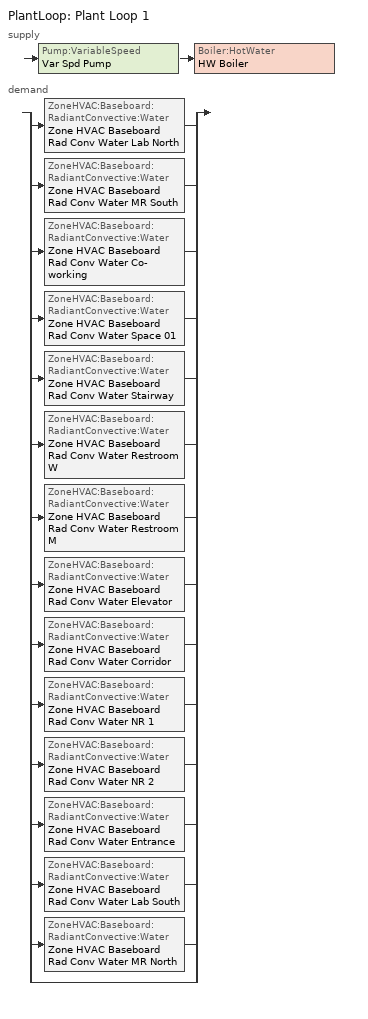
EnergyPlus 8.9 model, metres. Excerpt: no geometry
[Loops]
PlantLoop 'Plant Loop 1'
 supply: Pump:VariableSpeed 'Var Spd Pump' > Boiler:HotWater 'HW Boiler'
 demand: split
  | ZoneHVAC:Baseboard:RadiantConvective:Water 'Zone HVAC Baseboard Rad Conv Water Lab North'
  | ZoneHVAC:Baseboard:RadiantConvective:Water 'Zone HVAC Baseboard Rad Conv Water MR South'
  | ZoneHVAC:Baseboard:RadiantConvective:Water 'Zone HVAC Baseboard Rad Conv Water Co-working'
  | ZoneHVAC:Baseboard:RadiantConvective:Water 'Zone HVAC Baseboard Rad Conv Water Space 01'
  | ZoneHVAC:Baseboard:RadiantConvective:Water 'Zone HVAC Baseboard Rad Conv Water Stairway'
  | ZoneHVAC:Baseboard:RadiantConvective:Water 'Zone HVAC Baseboard Rad Conv Water Restroom W'
  | ZoneHVAC:Baseboard:RadiantConvective:Water 'Zone HVAC Baseboard Rad Conv Water Restroom M'
  | ZoneHVAC:Baseboard:RadiantConvective:Water 'Zone HVAC Baseboard Rad Conv Water Elevator'
  | ZoneHVAC:Baseboard:RadiantConvective:Water 'Zone HVAC Baseboard Rad Conv Water Corridor'
  | ZoneHVAC:Baseboard:RadiantConvective:Water 'Zone HVAC Baseboard Rad Conv Water NR 1'
  | ZoneHVAC:Baseboard:RadiantConvective:Water 'Zone HVAC Baseboard Rad Conv Water NR 2'
  | ZoneHVAC:Baseboard:RadiantConvective:Water 'Zone HVAC Baseboard Rad Conv Water Entrance'
  | ZoneHVAC:Baseboard:RadiantConvective:Water 'Zone HVAC Baseboard Rad Conv Water Lab South'
  | ZoneHVAC:Baseboard:RadiantConvective:Water 'Zone HVAC Baseboard Rad Conv Water MR North'
  | bypass
[ZoneControl:Thermostat] Control Object Type 1=ThermostatSetpoint:DualSetpoint
Name | Zone or ZoneList | Control Type Schedule | Control Name 1
Thermal Co-working Thermostat | Thermal Co-working | Thermal Co-working Thermostat Schedule | Thermostat Setpoint Dual Setpoint 19
Thermal Corridor Thermostat | Thermal Corridor | Thermal Corridor Thermostat Schedule | Thermostat Setpoint Dual Setpoint 12
Thermal Elevator Thermostat | Thermal Elevator | Thermal Elevator Thermostat Schedule | Thermostat Setpoint Dual Setpoint 18
Thermal Entrance Thermostat | Thermal Entrance | Thermal Entrance Thermostat Schedule | Thermostat Setpoint Dual Setpoint 6
Thermal Lab North Thermostat | Thermal Lab North | Thermal Lab North Thermostat Schedule | Thermostat Setpoint Dual Setpoint 1
Thermal Lab South Thermostat | Thermal Lab South | Thermal Lab South Thermostat Schedule | Thermostat Setpoint Dual Setpoint 11
Thermal Meeting room North Thermostat | Thermal Meeting room North | Thermal Meeting room North Thermostat Schedule | Thermostat Setpoint Dual Setpoint 16
Thermal Meeting Room South Thermostat | Thermal Meeting Room South | Thermal Meeting Room South Thermostat Schedule | Thermostat Setpoint Dual Setpoint 3
Thermal Nerd room 1 Thermostat | Thermal Nerd room 1 | Thermal Nerd room 1 Thermostat Schedule | Thermostat Setpoint Dual Setpoint 10
Thermal Nerd room 2 Thermostat | Thermal Nerd room 2 | Thermal Nerd room 2 Thermostat Schedule | Thermostat Setpoint Dual Setpoint 5
Thermal Restroom M Thermostat | Thermal Restroom M | Thermal Restroom M Thermostat Schedule | Thermostat Setpoint Dual Setpoint 15
Thermal Restroom W Thermostat | Thermal Restroom W | Thermal Restroom W Thermostat Schedule | Thermostat Setpoint Dual Setpoint 7
Thermal Space 01 Thermostat | Thermal Space 01 | Thermal Space 01 Thermostat Schedule | Thermostat Setpoint Dual Setpoint 13
Thermal Stairway Thermostat | Thermal Stairway | Thermal Stairway Thermostat Schedule | Thermostat Setpoint Dual Setpoint 4
[ThermostatSetpoint:DualSetpoint] Cooling Setpoint Temperature Schedule=Cooling
Name | Heating Setpoint Temperature Schedule
Thermostat Setpoint Dual Setpoint 19; Thermostat Setpoint Dual Setpoint 12; Thermostat Setpoint Dual Setpoint 18; Thermostat Setpoint Dual Setpoint 6; Thermostat Setpoint Dual Setpoint 11; Thermostat Setpoint Dual Setpoint 16; Thermostat Setpoint Dual Setpoint 3; Thermostat Setpoint Dual Setpoint 10; Thermostat Setpoint Dual Setpoint 5; Thermostat Setpoint Dual Setpoint 15; Thermostat Setpoint Dual Setpoint 7; Thermostat Setpoint Dual Setpoint 13; Thermostat Setpoint Dual Setpoint 4 | Medium Office HtgSetp
Thermostat Setpoint Dual Setpoint 1 | const_zero
[ZoneHVAC:Baseboard:RadiantConvective:Water] Availability Schedule=Always On Discrete hvac_library; Rated Average Water Temperature {C}=87.78; Rated Water Mass Flow Rate {kg/s}=0.063; Heating Design Capacity Method=HeatingDesignCapacity; Heating Design Capacity {W}=AutoSize; Heating Design Capacity Per Floor Area {W/m2}=0; Fraction of Autosized Heating Design Capacity=1; Maximum Water Flow Rate {m3/s}=AutoSize; Convergence Tolerance=0.001; Fraction Radiant=0.3; Fraction of Radiant Energy Incident on People=0.3
Zone HVAC Baseboard Rad Conv Water Co-working: Surface Name 1=Surface 225; Fraction of Radiant Energy to Surface 1=0.0557854; Surface Name 2=Surface 33; Fraction of Radiant Energy to Surface 2=0.28; Surface Name 3=Surface 108; Fraction of Radiant Energy to Surface 3=0.0114896; Surface Name 4=Surface 115; Fraction of Radiant Energy to Surface 4=0.00197869; Surface Name 5=Surface 113; Fraction of Radiant Energy to Surface 5=0.00194023; Surface Name 6=Surface 105; Fraction of Radiant Energy to Surface 6=0.00144145; Surface Name 7=Surface 111; Fraction of Radiant Energy to Surface 7=0.0218836; Surface Name 8=Surface 109; Fraction of Radiant Energy to Surface 8=0.0218566; Surface Name 9=Surface 114; Fraction of Radiant Energy to Surface 9=0.000851651; Surface Name 10=Surface 112; Fraction of Radiant Energy to Surface 10=0.0114896; Surface Name 11=Surface 116; Fraction of Radiant Energy to Surface 11=0.0816311; Surface Name 12=Surface 106; Fraction of Radiant Energy to Surface 12=0.0775733; Surface Name 13=Surface 107; Fraction of Radiant Energy to Surface 13=0.0371636; Surface Name 14=Surface 110; Fraction of Radiant Energy to Surface 14=0.0225459; Surface Name 15=Surface 102; Fraction of Radiant Energy to Surface 15=0.0324598; Surface Name 16=Surface 101; Fraction of Radiant Energy to Surface 16=0.035; Surface Name 17=Surface 104; Fraction of Radiant Energy to Surface 17=0.00490947
Zone HVAC Baseboard Rad Conv Water Corridor: Surface Name 1=Surface 148; Fraction of Radiant Energy to Surface 1=0.0509524; Surface Name 2=Surface 156; Fraction of Radiant Energy to Surface 2=0.0634347; Surface Name 3=Surface 149; Fraction of Radiant Energy to Surface 3=0.0231827; Surface Name 4=Surface 147; Fraction of Radiant Energy to Surface 4=0.035; Surface Name 5=Surface 154; Fraction of Radiant Energy to Surface 5=0.0318174; Surface Name 6=Surface 158; Fraction of Radiant Energy to Surface 6=0.0467995; Surface Name 7=Surface 152; Fraction of Radiant Energy to Surface 7=0.0256112; Surface Name 8=Surface 157; Fraction of Radiant Energy to Surface 8=0.0342459; Surface Name 9=Surface 153; Fraction of Radiant Energy to Surface 9=0.00928715; Surface Name 10=Surface 36; Fraction of Radiant Energy to Surface 10=0.0373195; Surface Name 11=Surface 49; Fraction of Radiant Energy to Surface 11=0.28; Surface Name 12=Surface 230; Fraction of Radiant Energy to Surface 12=0.0623495
Zone HVAC Baseboard Rad Conv Water Elevator: Surface Name 1=Surface 144; Fraction of Radiant Energy to Surface 1=0.0973282; Surface Name 2=Surface 143; Fraction of Radiant Energy to Surface 2=0.0951718; Surface Name 3=Surface 145; Fraction of Radiant Energy to Surface 3=0.0951718; Surface Name 4=Surface 146; Fraction of Radiant Energy to Surface 4=0.28; Surface Name 5=Surface 141; Fraction of Radiant Energy to Surface 5=0.035; Surface Name 6=Surface 142; Fraction of Radiant Energy to Surface 6=0.0973282
Zone HVAC Baseboard Rad Conv Water Entrance: Surface Name 1=Surface 6; Fraction of Radiant Energy to Surface 1=0.00171526; Surface Name 2=Surface 220; Fraction of Radiant Energy to Surface 2=0.000625552; Surface Name 3=Surface 211; Fraction of Radiant Energy to Surface 3=0.0045147; Surface Name 4=Surface 218; Fraction of Radiant Energy to Surface 4=0.00264023; Surface Name 5=Surface 207; Fraction of Radiant Energy to Surface 5=0.0184071; Surface Name 6=Surface 210; Fraction of Radiant Energy to Surface 6=0.00264023; Surface Name 7=Surface 8; Fraction of Radiant Energy to Surface 7=0.0502779; Surface Name 8=Surface 217; Fraction of Radiant Energy to Surface 8=0.00451325; Surface Name 9=Surface 209; Fraction of Radiant Energy to Surface 9=0.000970741; Surface Name 10=Surface 7; Fraction of Radiant Energy to Surface 10=0.0235193; Surface Name 11=Surface 208; Fraction of Radiant Energy to Surface 11=0.00200185; Surface Name 12=Surface 206; Fraction of Radiant Energy to Surface 12=0.00200185; Surface Name 13=Surface 219; Fraction of Radiant Energy to Surface 13=0.000393927; Surface Name 14=Surface 56; Fraction of Radiant Energy to Surface 14=0.035; Surface Name 15=Surface 30; Fraction of Radiant Energy to Surface 15=0.0230793; Surface Name 16=Surface 300; Fraction of Radiant Energy to Surface 16=0.0128356; Surface Name 17=Surface 2; Fraction of Radiant Energy to Surface 17=0.28; Surface Name 18=Surface 301; Fraction of Radiant Energy to Surface 18=0.00836031; Surface Name 19=Surface 68; Fraction of Radiant Energy to Surface 19=0.0198239; Surface Name 20=Surface 227; Fraction of Radiant Energy to Surface 20=0.026139; Surface Name 21=Surface 1; Fraction of Radiant Energy to Surface 21=0.0502779; Surface Name 22=Surface 79; Fraction of Radiant Energy to Surface 22=0.0148021; Surface Name 23=Surface 31; Fraction of Radiant Energy to Surface 23=0.00171526; Surface Name 24=Surface 4; Fraction of Radiant Energy to Surface 24=0.0214954; Surface Name 25=Surface 65; Fraction of Radiant Energy to Surface 25=0.0157665; Surface Name 26=Surface 25; Fraction of Radiant Energy to Surface 26=0.0292723; Surface Name 27=Surface 28; Fraction of Radiant Energy to Surface 27=0.0292723; Surface Name 28=Surface 39; Fraction of Radiant Energy to Surface 28=0.0179382
Zone HVAC Baseboard Rad Conv Water Lab North: Surface Name 1=Surface 48; Fraction of Radiant Energy to Surface 1=0.0016927; Surface Name 2=Surface 41; Fraction of Radiant Energy to Surface 2=0.0930114; Surface Name 3=Surface 38; Fraction of Radiant Energy to Surface 3=0.0941323; Surface Name 4=Surface 34; Fraction of Radiant Energy to Surface 4=0.00366363; Surface Name 5=Surface 37; Fraction of Radiant Energy to Surface 5=0.096675; Surface Name 6=Surface 26; Fraction of Radiant Energy to Surface 6=0.030316; Surface Name 7=Surface 27; Fraction of Radiant Energy to Surface 7=0.035; Surface Name 8=Surface 32; Fraction of Radiant Energy to Surface 8=0.065509; Surface Name 9=Surface 3; Fraction of Radiant Energy to Surface 9=0.28
Zone HVAC Baseboard Rad Conv Water Lab South: Surface Name 1=Surface 51; Fraction of Radiant Energy to Surface 1=0.095378; Surface Name 2=Surface 53; Fraction of Radiant Energy to Surface 2=0.0285933; Surface Name 3=Surface 52; Fraction of Radiant Energy to Surface 3=0.097122; Surface Name 4=Surface 55; Fraction of Radiant Energy to Surface 4=0.097122; Surface Name 5=Surface 50; Fraction of Radiant Energy to Surface 5=0.035; Surface Name 6=Surface 223; Fraction of Radiant Energy to Surface 6=0.0667847; Surface Name 7=Surface 54; Fraction of Radiant Energy to Surface 7=0.28
Zone HVAC Baseboard Rad Conv Water MR North: Surface Name 1=Surface 61; Fraction of Radiant Energy to Surface 1=0.103539; Surface Name 2=Surface 62; Fraction of Radiant Energy to Surface 2=0.28; Surface Name 3=Surface 57; Fraction of Radiant Energy to Surface 3=0.035; Surface Name 4=Surface 59; Fraction of Radiant Energy to Surface 4=0.103539; Surface Name 5=Surface 60; Fraction of Radiant Energy to Surface 5=0.0889608; Surface Name 6=Surface 14; Fraction of Radiant Energy to Surface 6=0.0889608
Zone HVAC Baseboard Rad Conv Water MR South: Surface Name 1=Surface 24; Fraction of Radiant Energy to Surface 1=0.0857305; Surface Name 2=Surface 81; Fraction of Radiant Energy to Surface 2=0.035; Surface Name 3=Surface 86; Fraction of Radiant Energy to Surface 3=0.00419864; Surface Name 4=Surface 87; Fraction of Radiant Energy to Surface 4=0.101255; Surface Name 5=Surface 83; Fraction of Radiant Energy to Surface 5=0.00551498; Surface Name 6=Surface 89; Fraction of Radiant Energy to Surface 6=0.101255; Surface Name 7=Surface 84; Fraction of Radiant Energy to Surface 7=0.0786615; Surface Name 8=Surface 90; Fraction of Radiant Energy to Surface 8=0.28; Surface Name 9=Surface 82; Fraction of Radiant Energy to Surface 9=0.00287034; Surface Name 10=Surface 85; Fraction of Radiant Energy to Surface 10=0.00551498
Zone HVAC Baseboard Rad Conv Water NR 1: Surface Name 1=Surface 164; Fraction of Radiant Energy to Surface 1=0.0686089; Surface Name 2=Surface 165; Fraction of Radiant Energy to Surface 2=0.123891; Surface Name 3=Surface 166; Fraction of Radiant Energy to Surface 3=0.28; Surface Name 4=Surface 161; Fraction of Radiant Energy to Surface 4=0.0686089; Surface Name 5=Surface 160; Fraction of Radiant Energy to Surface 5=0.035; Surface Name 6=Surface 224; Fraction of Radiant Energy to Surface 6=0.0241251; Surface Name 7=Surface 21; Fraction of Radiant Energy to Surface 7=0.099766
Zone HVAC Baseboard Rad Conv Water NR 2: Surface Name 1=Surface 175; Fraction of Radiant Energy to Surface 1=0.035; Surface Name 2=Surface 178; Fraction of Radiant Energy to Surface 2=0.0678489; Surface Name 3=Surface 179; Fraction of Radiant Energy to Surface 3=0.124651; Surface Name 4=Surface 176; Fraction of Radiant Energy to Surface 4=0.0678489; Surface Name 5=Surface 180; Fraction of Radiant Energy to Surface 5=0.28; Surface Name 6=Surface 177; Fraction of Radiant Energy to Surface 6=0.124651
Zone HVAC Baseboard Rad Conv Water Restroom M: Surface Name 1=Surface 172; Fraction of Radiant Energy to Surface 1=0.00396611; Surface Name 2=Surface 22; Fraction of Radiant Energy to Surface 2=0.0972173; Surface Name 3=Surface 23; Fraction of Radiant Energy to Surface 3=0.0510501; Surface Name 4=Surface 9; Fraction of Radiant Energy to Surface 4=0.0972173; Surface Name 5=Surface 13; Fraction of Radiant Energy to Surface 5=0.035; Surface Name 6=Surface 306; Fraction of Radiant Energy to Surface 6=0.0913166; Surface Name 7=Surface 305; Fraction of Radiant Energy to Surface 7=0.0442326; Surface Name 8=Surface 19; Fraction of Radiant Energy to Surface 8=0.28
Zone HVAC Baseboard Rad Conv Water Restroom W: Surface Name 1=Surface 182; Fraction of Radiant Energy to Surface 1=0.00987874; Surface Name 2=Surface 184; Fraction of Radiant Energy to Surface 2=0.081579; Surface Name 3=Surface 185; Fraction of Radiant Energy to Surface 3=0.070652; Surface Name 4=Surface 186; Fraction of Radiant Energy to Surface 4=0.0317515; Surface Name 5=Surface 187; Fraction of Radiant Energy to Surface 5=0.0303902; Surface Name 6=Surface 189; Fraction of Radiant Energy to Surface 6=0.0428057; Surface Name 7=Surface 181; Fraction of Radiant Energy to Surface 7=0.035; Surface Name 8=Surface 183; Fraction of Radiant Energy to Surface 8=0.0582366; Surface Name 9=Surface 190; Fraction of Radiant Energy to Surface 9=0.28; Surface Name 10=Surface 29; Fraction of Radiant Energy to Surface 10=0.0597062
Zone HVAC Baseboard Rad Conv Water Space 01: Surface Name 1=Surface 10; Fraction of Radiant Energy to Surface 1=0.035; Surface Name 2=Surface 5; Fraction of Radiant Energy to Surface 2=0.0520097; Surface Name 3=Surface 15; Fraction of Radiant Energy to Surface 3=0.120625; Surface Name 4=Surface 12; Fraction of Radiant Energy to Surface 4=0.14049; Surface Name 5=Surface 18; Fraction of Radiant Energy to Surface 5=0.00286704; Surface Name 6=Surface 20; Fraction of Radiant Energy to Surface 6=0.0186069; Surface Name 7=Surface 16; Fraction of Radiant Energy to Surface 7=0.00292388; Surface Name 8=Surface 17; Fraction of Radiant Energy to Surface 8=0.00125847; Surface Name 9=Surface 11; Fraction of Radiant Energy to Surface 9=0.00765392; Surface Name 10=Surface 35; Fraction of Radiant Energy to Surface 10=0.28; Surface Name 11=Surface 221; Fraction of Radiant Energy to Surface 11=0.0385648
Zone HVAC Baseboard Rad Conv Water Stairway: Surface Name 1=Surface 302; Fraction of Radiant Energy to Surface 1=0.00529087; Surface Name 2=Surface 140; Fraction of Radiant Energy to Surface 2=0.28; Surface Name 3=Surface 131; Fraction of Radiant Energy to Surface 3=0.00178113; Surface Name 4=Surface 132; Fraction of Radiant Energy to Surface 4=0.0401006; Surface Name 5=Surface 135; Fraction of Radiant Energy to Surface 5=0.0267857; Surface Name 6=Surface 133; Fraction of Radiant Energy to Surface 6=0.0597573; Surface Name 7=Surface 136; Fraction of Radiant Energy to Surface 7=0.0436922; Surface Name 8=Surface 130; Fraction of Radiant Energy to Surface 8=0.035; Surface Name 9=Surface 137; Fraction of Radiant Energy to Surface 9=0.0311904; Surface Name 10=Surface 134; Fraction of Radiant Energy to Surface 10=0.132743; Surface Name 11=Surface 138; Fraction of Radiant Energy to Surface 11=0.0436591
[Zone equipment]
Thermal Co-working: Zone HVAC Baseboard Rad Conv Water Co-working
Thermal Corridor: Zone HVAC Baseboard Rad Conv Water Corridor
Thermal Elevator: Zone HVAC Baseboard Rad Conv Water Elevator
Thermal Entrance: Zone HVAC Baseboard Rad Conv Water Entrance
Thermal Lab North: Zone HVAC Baseboard Rad Conv Water Lab North
Thermal Lab South: Zone HVAC Baseboard Rad Conv Water Lab South
Thermal Meeting room North: Zone HVAC Baseboard Rad Conv Water MR North
Thermal Meeting Room South: Zone HVAC Baseboard Rad Conv Water MR South
Thermal Nerd room 1: Zone HVAC Baseboard Rad Conv Water NR 1
Thermal Nerd room 2: Zone HVAC Baseboard Rad Conv Water NR 2
Thermal Restroom M: Zone HVAC Baseboard Rad Conv Water Restroom M
Thermal Restroom W: Zone HVAC Baseboard Rad Conv Water Restroom W
Thermal Space 01: Zone HVAC Baseboard Rad Conv Water Space 01
Thermal Stairway: Zone HVAC Baseboard Rad Conv Water Stairway
[Sizing:Zone] Zone Cooling Design Supply Air Temperature Input Method=SupplyAirTemperature; Zone Cooling Design Supply Air Temperature {C}=14; Zone Cooling Design Supply Air Temperature Difference {deltaC}=11.11; Zone Heating Design Supply Air Temperature Input Method=SupplyAirTemperature; Zone Heating Design Supply Air Temperature {C}=40; Zone Heating Design Supply Air Temperature Difference {deltaC}=11.11; Zone Cooling Design Supply Air Humidity Ratio {kgWater/kgDryAir}=0.0085; Zone Heating Design Supply Air Humidity Ratio {kgWater/kgDryAir}=0.008; Cooling Design Air Flow Method=DesignDay; Cooling Design Air Flow Rate {m3/s}=0; Cooling Minimum Air Flow per Zone Floor Area {m3/s-m2}=0.000762; Cooling Minimum Air Flow {m3/s}=0; Cooling Minimum Air Flow Fraction=0; Heating Design Air Flow Method=DesignDay; Heating Design Air Flow Rate {m3/s}=0; Heating Maximum Air Flow per Zone Floor Area {m3/s-m2}=0.002032; Heating Maximum Air Flow {m3/s}=0.141576; Heating Maximum Air Flow Fraction=0.3; Account for Dedicated Outdoor Air System=No
Name | Design Specification Outdoor Air Object | Design Specification Zone Air Distribution Object
Thermal Co-working | 189.1-2009 - Office - OpenOffice - CZ4-8 Ventilation | Thermal Co-working Design Spec Zone Air Dist
Thermal Corridor | 189.1-2009 - Office - Corridor - CZ4-8 Ventilation | Thermal Corridor Design Spec Zone Air Dist
Thermal Elevator | 189.1-2009 - Office - Corridor - CZ4-8 Ventilation | Thermal Elevator Design Spec Zone Air Dist
Thermal Entrance | 189.1-2009 - Office - Lobby - CZ4-8 Ventilation | Thermal Entrance Design Spec Zone Air Dist
Thermal Lab North | 189.1-2009 - Office - ClosedOffice - CZ4-8 Ventilation | Thermal Lab North Design Spec Zone Air Dist
Thermal Lab South | 189.1-2009 - Office - ClosedOffice - CZ4-8 Ventilation | Thermal Lab South Design Spec Zone Air Dist
Thermal Meeting room North | 189.1-2009 - Office - ClosedOffice - CZ4-8 Ventilation | Thermal Meeting room North Design Spec Zone Air Dist
Thermal Meeting Room South | 189.1-2009 - Office - ClosedOffice - CZ4-8 Ventilation | Thermal Meeting Room South Design Spec Zone Air Dist
Thermal Nerd room 1 | 189.1-2009 - Office - ClosedOffice - CZ4-8 Ventilation | Thermal Nerd room 1 Design Spec Zone Air Dist
Thermal Nerd room 2 | 189.1-2009 - Office - ClosedOffice - CZ4-8 Ventilation | Thermal Nerd room 2 Design Spec Zone Air Dist
Thermal Restroom M | 189.1-2009 - Office - Restroom - CZ4-8 Ventilation | Thermal Restroom M Design Spec Zone Air Dist
Thermal Restroom W | 189.1-2009 - Office - Restroom - CZ4-8 Ventilation | Thermal Restroom W Design Spec Zone Air Dist
Thermal Space 01 | 189.1-2009 - Office - Elec/MechRoom - CZ4-8 Ventilation | Thermal Space 01 Design Spec Zone Air Dist
Thermal Stairway | 189.1-2009 - Office - Stair - CZ4-8 Ventilation | Thermal Stairway Design Spec Zone Air Dist
[DesignSpecification:ZoneAirDistribution] Zone Air Distribution Effectiveness in Cooling Mode=1; Zone Air Distribution Effectiveness in Heating Mode=1
Thermal Co-working Design Spec Zone Air Dist; Thermal Corridor Design Spec Zone Air Dist; Thermal Elevator Design Spec Zone Air Dist; Thermal Entrance Design Spec Zone Air Dist; Thermal Lab North Design Spec Zone Air Dist; Thermal Lab South Design Spec Zone Air Dist; Thermal Meeting room North Design Spec Zone Air Dist; Thermal Meeting Room South Design Spec Zone Air Dist; Thermal Nerd room 1 Design Spec Zone Air Dist; Thermal Nerd room 2 Design Spec Zone Air Dist; Thermal Restroom M Design Spec Zone Air Dist; Thermal Restroom W Design Spec Zone Air Dist; Thermal Space 01 Design Spec Zone Air Dist; Thermal Stairway Design Spec Zone Air Dist
[DesignSpecification:OutdoorAir] Outdoor Air Method=Sum; Outdoor Air Flow per Zone {m3/s}=0; Outdoor Air Flow Air Changes per Hour {1/hr}=0
Name | Outdoor Air Flow per Person {m3/s-person} | Outdoor Air Flow per Zone Floor Area {m3/s-m2}
189.1-2009 - Office - OpenOffice - CZ4-8 Ventilation; 189.1-2009 - Office - ClosedOffice - CZ4-8 Ventilation; 189.1-2009 - Office - Elec/MechRoom - CZ4-8 Ventilation | 0.00943895 | 0
189.1-2009 - Office - Corridor - CZ4-8 Ventilation; 189.1-2009 - Office - Stair - CZ4-8 Ventilation | 0 | 0.000254
189.1-2009 - Office - Lobby - CZ4-8 Ventilation | 0.00707921 | 0
189.1-2009 - Office - Restroom - CZ4-8 Ventilation | 0 | 0.0048768
[PlantLoop]
Plant Loop 1: Fluid Type=Water; Plant Equipment Operation Scheme=Plant Loop 1 Operation Schemes; Maximum Loop Temperature {C}=100; Minimum Loop Temperature {C}=0; Maximum Loop Flow Rate {m3/s}=Autosize; Minimum Loop Flow Rate {m3/s}=0; Plant Loop Volume {m3}=Autocalculate; Load Distribution Scheme=Optimal; Plant Loop Demand Calculation Scheme=SingleSetpoint
[Sizing:Plant]
Plant Loop 1: Loop Type=Heating; Design Loop Exit Temperature {C}=82; Loop Design Temperature Difference {deltaC}=11; Sizing Option=NonCoincident; Zone Timesteps in Averaging Window=1; Coincident Sizing Factor Mode=None
[Pump:VariableSpeed]
Var Spd Pump: Design Maximum Flow Rate {m3/s}=Autosize; Design Pump Head {Pa}=179352; Design Power Consumption {W}=Autosize; Motor Efficiency=0.9; Fraction of Motor Inefficiencies to Fluid Stream=0; Coefficient 1 of the Part Load Performance Curve=0; Coefficient 2 of the Part Load Performance Curve=1; Coefficient 3 of the Part Load Performance Curve=0; Coefficient 4 of the Part Load Performance Curve=0; Design Minimum Flow Rate {m3/s}=0; Pump Control Type=Continuous; Skin Loss Radiative Fraction=0.5; Design Power Sizing Method=PowerPerFlowPerPressure; Design Electric Power per Unit Flow Rate {W/(m3/s)}=348701.1; Design Shaft Power per Unit Flow Rate per Unit Head=1.28205; Design Minimum Flow Rate Fraction=0
[Boiler:HotWater]
HW Boiler: Fuel Type=NaturalGas; Nominal Capacity {W}=Autosize; Nominal Thermal Efficiency=0.8; Efficiency Curve Temperature Evaluation Variable=LeavingBoiler; Normalized Boiler Efficiency Curve=Boiler Efficiency; Design Water Outlet Temperature {C}=82; Design Water Flow Rate {m3/s}=Autosize; Minimum Part Load Ratio=0; Maximum Part Load Ratio=1; Optimum Part Load Ratio=1; Water Outlet Upper Temperature Limit {C}=99; Boiler Flow Mode=NotModulated; Parasitic Electric Load {W}=0; Sizing Factor=1
[PlantEquipmentOperationSchemes]
Plant Loop 1 Operation Schemes: Control Scheme Object Type 1=PlantEquipmentOperation:HeatingLoad; Control Scheme Name 1=Plant Loop 1 Heating Operation Scheme; Control Scheme Schedule Name 1=Always On Discrete
[PlantEquipmentOperation:HeatingLoad]
Plant Loop 1 Heating Operation Scheme: Load Range Lower Limit 1 {W}=0; Load Range Upper Limit 1 {W}=1000000000; Range Equipment List Name 1=Plant Loop 1 Heating Equipment List
[PlantEquipmentList]
Plant Loop 1 Heating Equipment List: Boiler:HotWater, HW Boiler
[SetpointManager:Scheduled]
Scheduled HW Temp: Control Variable=Temperature; Schedule=Hot Water Temperature
[ExternalInterface:FunctionalMockupUnitExport:From:Variable]
Name | Output:Variable Index Key | Output:Variable | FMU Variable
 | Surface 84 | Surface Outside Face Incident Solar Radiation Rate per Area | v_solGlobFac_S
 | Surface 30 | Surface Outside Face Incident Solar Radiation Rate per Area | v_solGlobFac_W
 | Surface 60 | Surface Outside Face Incident Solar Radiation Rate per Area | v_solGlobFac_N
 | Surface 110 | Surface Outside Face Incident Solar Radiation Rate per Area | v_solGlobFac_E
 | Thermal Corridor | Zone Air Temperature | T_Corridor
 | Thermal Elevator | Zone Air Temperature | T_Elevator
 | Thermal Entrance | Zone Air Temperature | T_Entrance
 | Thermal Lab North | Zone Air Temperature | T_LabNorth
 | Thermal Lab South | Zone Air Temperature | T_LabSouth
 | Thermal Meeting Room South | Zone Air Temperature | T_MeetingSouth
 | Thermal Meeting Room North | Zone Air Temperature | T_MeetingNorth
 | Thermal Nerd room 1 | Zone Air Temperature | T_Nerd1
 | Thermal Nerd room 2 | Zone Air Temperature | T_Nerd2
 | Thermal Restroom M | Zone Air Temperature | T_RestroomM
 | Thermal Restroom W | Zone Air Temperature | T_RestroomW
 | Thermal Space 01 | Zone Air Temperature | T_Space01
 | Thermal Stairway | Zone Air Temperature | T_Stairway
 | Thermal Co-working | Zone Total Internal Total Heating Rate | v_IG_Coworking
 | Thermal Corridor | Zone Total Internal Total Heating Rate | v_IG_Corridor
 | Thermal Elevator | Zone Total Internal Total Heating Rate | v_IG_Elevator
 | Thermal Entrance | Zone Total Internal Total Heating Rate | v_IG_Entrance
 | Thermal Lab North | Zone Total Internal Total Heating Rate | v_IG_LabNorth
 | Thermal Lab South | Zone Total Internal Total Heating Rate | v_IG_LabSouth
 | Thermal Meeting Room South | Zone Total Internal Total Heating Rate | v_IG_MeetingSouth
 | Thermal Meeting Room North | Zone Total Internal Total Heating Rate | v_IG_MeetingNorth
 | Thermal Nerd room 1 | Zone Total Internal Total Heating Rate | v_IG_Nerdroom1
 | Thermal Nerd room 2 | Zone Total Internal Total Heating Rate | v_IG_Nerdroom2
 | Thermal Restroom M | Zone Total Internal Total Heating Rate | v_IG_RestroomM
 | Thermal Restroom W | Zone Total Internal Total Heating Rate | v_IG_RestroomW
 | Thermal Space 01 | Zone Total Internal Total Heating Rate | v_IG_Space01
 | Thermal Stairway | Zone Total Internal Total Heating Rate | v_IG_Stairway
 | Zone HVAC Baseboard Rad Conv Water Co-working | Baseboard Total Heating Rate | Heatrate_Coworking
 | Zone HVAC Baseboard Rad Conv Water Corridor | Baseboard Total Heating Rate | Heatrate_Corridor
 | Zone HVAC Baseboard Rad Conv Water Elevator | Baseboard Total Heating Rate | Heatrate_Elevator
 | Zone HVAC Baseboard Rad Conv Water Entrance | Baseboard Total Heating Rate | Heatrate_Entrance
 | Zone HVAC Baseboard Rad Conv Water Lab North | Baseboard Total Heating Rate | Heatrate_LabNorth
 | Zone HVAC Baseboard Rad Conv Water Lab South | Baseboard Total Heating Rate | Heatrate_LabSouth
 | Zone HVAC Baseboard Rad Conv Water MR South | Baseboard Total Heating Rate | Heatrate_MeetingSouth
 | Zone HVAC Baseboard Rad Conv Water MR North | Baseboard Total Heating Rate | Heatrate_MeetingNorth
 | Zone HVAC Baseboard Rad Conv Water NR 1 | Baseboard Total Heating Rate | Heatrate_Nerdroom1
 | Zone HVAC Baseboard Rad Conv Water NR 2 | Baseboard Total Heating Rate | Heatrate_Nerdroom2
 | Zone HVAC Baseboard Rad Conv Water Restroom M | Baseboard Total Heating Rate | Heatrate_RestroomM
 | Zone HVAC Baseboard Rad Conv Water Restroom W | Baseboard Total Heating Rate | Heatrate_RestroomW
 | Zone HVAC Baseboard Rad Conv Water Space 01 | Baseboard Total Heating Rate | Heatrate_Space01
 | Zone HVAC Baseboard Rad Conv Water Stairway | Baseboard Total Heating Rate | Heatrate_Stairway
 | Thermal Co-working | Zone Air Humidity Ratio | Hum_Coworking
 | Thermal Corridor | Zone Air Humidity Ratio | Hum_Corridor
 | Thermal Elevator | Zone Air Humidity Ratio | Hum_Elevator
 | Thermal Entrance | Zone Air Humidity Ratio | Hum_Entrance
 | Thermal Lab North | Zone Air Humidity Ratio | Hum_LabNorth
 | Thermal Lab South | Zone Air Humidity Ratio | Hum_LabSouth
 | Thermal Meeting room North | Zone Air Humidity Ratio | Hum_MeetingNorth
 | Thermal Meeting room South | Zone Air Humidity Ratio | Hum_MeetingSouth
 | Thermal Nerd room 1 | Zone Air Humidity Ratio | Hum_Nerdroom1
 | Thermal Nerd room 2 | Zone Air Humidity Ratio | Hum_Nerdroom2
 | Thermal Restroom M | Zone Air Humidity Ratio | Hum_RestroomM
 | Thermal Restroom W | Zone Air Humidity Ratio | Hum_RestroomW
 | Thermal Space 01 | Zone Air Humidity Ratio | Hum_Space01
 | Thermal Stairway | Zone Air Humidity Ratio | Hum_Stairway
[Schedule:Compact]
Thermal Co-working Thermostat Schedule; Thermal Corridor Thermostat Schedule; Thermal Elevator Thermostat Schedule; Thermal Entrance Thermostat Schedule; Thermal Lab North Thermostat Schedule; Thermal Lab South Thermostat Schedule; Thermal Meeting room North Thermostat Schedule; Thermal Meeting Room South Thermostat Schedule; Thermal Nerd room 1 Thermostat Schedule; Thermal Nerd room 2 Thermostat Schedule; Thermal Restroom M Thermostat Schedule; Thermal Restroom W Thermostat Schedule; Thermal Space 01 Thermostat Schedule; Thermal Stairway Thermostat Schedule: Through: 12/31, For: AllDays, Until: 24:00, 4
[Schedule:Day:Interval]
Medium Office HtgSetp Default Schedule: No, 06:00, 15.6, 22:00, 21, 24:00, 15.6
Medium Office HtgSetp Rule 2 Day Schedule: No, 06:00, 15.6, 18:00, 21, 24:00, 15.6
Medium Office HtgSetp Rule 1 Day Schedule; Medium Office HtgSetp Summer Design Day: No, 24:00, 15.6
Medium Office HtgSetp Winter Design Day: No, 24:00, 21
Schedule Day 1: No, 24:00, 100
Schedule Day 2: No, 24:00, 0
Hot Water Temperature Default; Hot Water Temperature Summer Design Day; Hot Water Temperature Winter Design Day: No, 24:00, 67
[Schedule:Week:Daily]
Schedule:Week:Daily {bbb5c42e-609c-4326-a092-9ee964782458}: Medium Office HtgSetp Default Schedule, Medium Office HtgSetp Default Schedule, Medium Office HtgSetp Default Schedule, Medium Office HtgSetp Default Schedule, Medium Office HtgSetp Default Schedule, Medium Office HtgSetp Default Schedule, Medium Office HtgSetp Rule 2 Day Schedule, Medium Office HtgSetp Default Schedule, Medium Office HtgSetp Summer Design Day, Medium Office HtgSetp Winter Design Day, Medium Office HtgSetp Default Schedule, Medium Office HtgSetp Default Schedule
Schedule:Week:Daily {68da9595-d137-46ef-8556-fc861cb2c378}: Medium Office HtgSetp Rule 1 Day Schedule, Medium Office HtgSetp Default Schedule, Medium Office HtgSetp Default Schedule, Medium Office HtgSetp Default Schedule, Medium Office HtgSetp Default Schedule, Medium Office HtgSetp Default Schedule, Medium Office HtgSetp Rule 2 Day Schedule, Medium Office HtgSetp Default Schedule, Medium Office HtgSetp Summer Design Day, Medium Office HtgSetp Winter Design Day, Medium Office HtgSetp Default Schedule, Medium Office HtgSetp Default Schedule
Schedule:Week:Daily {401e32c4-c6d6-4a66-a3f7-898808d7a179}: Schedule Day 1, Schedule Day 1, Schedule Day 1, Schedule Day 1, Schedule Day 1, Schedule Day 1, Schedule Day 1, Schedule Day 1, Schedule Day 1, Schedule Day 1, Schedule Day 1, Schedule Day 1
Schedule:Week:Daily {1edf19f9-a1d3-4d6e-aa13-ec2a6d91c513}: Schedule Day 2, Schedule Day 2, Schedule Day 2, Schedule Day 2, Schedule Day 2, Schedule Day 2, Schedule Day 2, Schedule Day 2, Schedule Day 2, Schedule Day 2, Schedule Day 2, Schedule Day 2
Schedule:Week:Daily {cb1426ce-7fb5-431d-abca-92b112cfc085}: Hot Water Temperature Default, Hot Water Temperature Default, Hot Water Temperature Default, Hot Water Temperature Default, Hot Water Temperature Default, Hot Water Temperature Default, Hot Water Temperature Default, Hot Water Temperature Default, Hot Water Temperature Summer Design Day, Hot Water Temperature Winter Design Day, Hot Water Temperature Default, Hot Water Temperature Default
[Schedule:Year]
Medium Office HtgSetp: Schedule:Week:Daily {bbb5c42e-609c-4326-a092-9ee964782458}, 1, 1, 1, 6, Schedule:Week:Daily {68da9595-d137-46ef-8556-fc861cb2c378}, 1, 7, 12, 31
Cooling: Schedule:Week:Daily {401e32c4-c6d6-4a66-a3f7-898808d7a179}, 1, 1, 12, 31
const_zero: Schedule:Week:Daily {1edf19f9-a1d3-4d6e-aa13-ec2a6d91c513}, 1, 1, 12, 31
Hot Water Temperature: Schedule:Week:Daily {cb1426ce-7fb5-431d-abca-92b112cfc085}, 1, 1, 12, 31
[Schedule:Constant] Hourly Value=1
Always On Discrete hvac_library; Always On Discrete
[Curve:Biquadratic]
Boiler Efficiency: Coefficient1 Constant=1; Coefficient2 x=0; Coefficient3 x**2=0; Coefficient4 y=0; Coefficient5 y**2=0; Coefficient6 x*y=0; Minimum Value of x {BasedOnField A2}=0; Maximum Value of x {BasedOnField A2}=1; Minimum Value of y {BasedOnField A3}=0; Maximum Value of y {BasedOnField A3}=1
